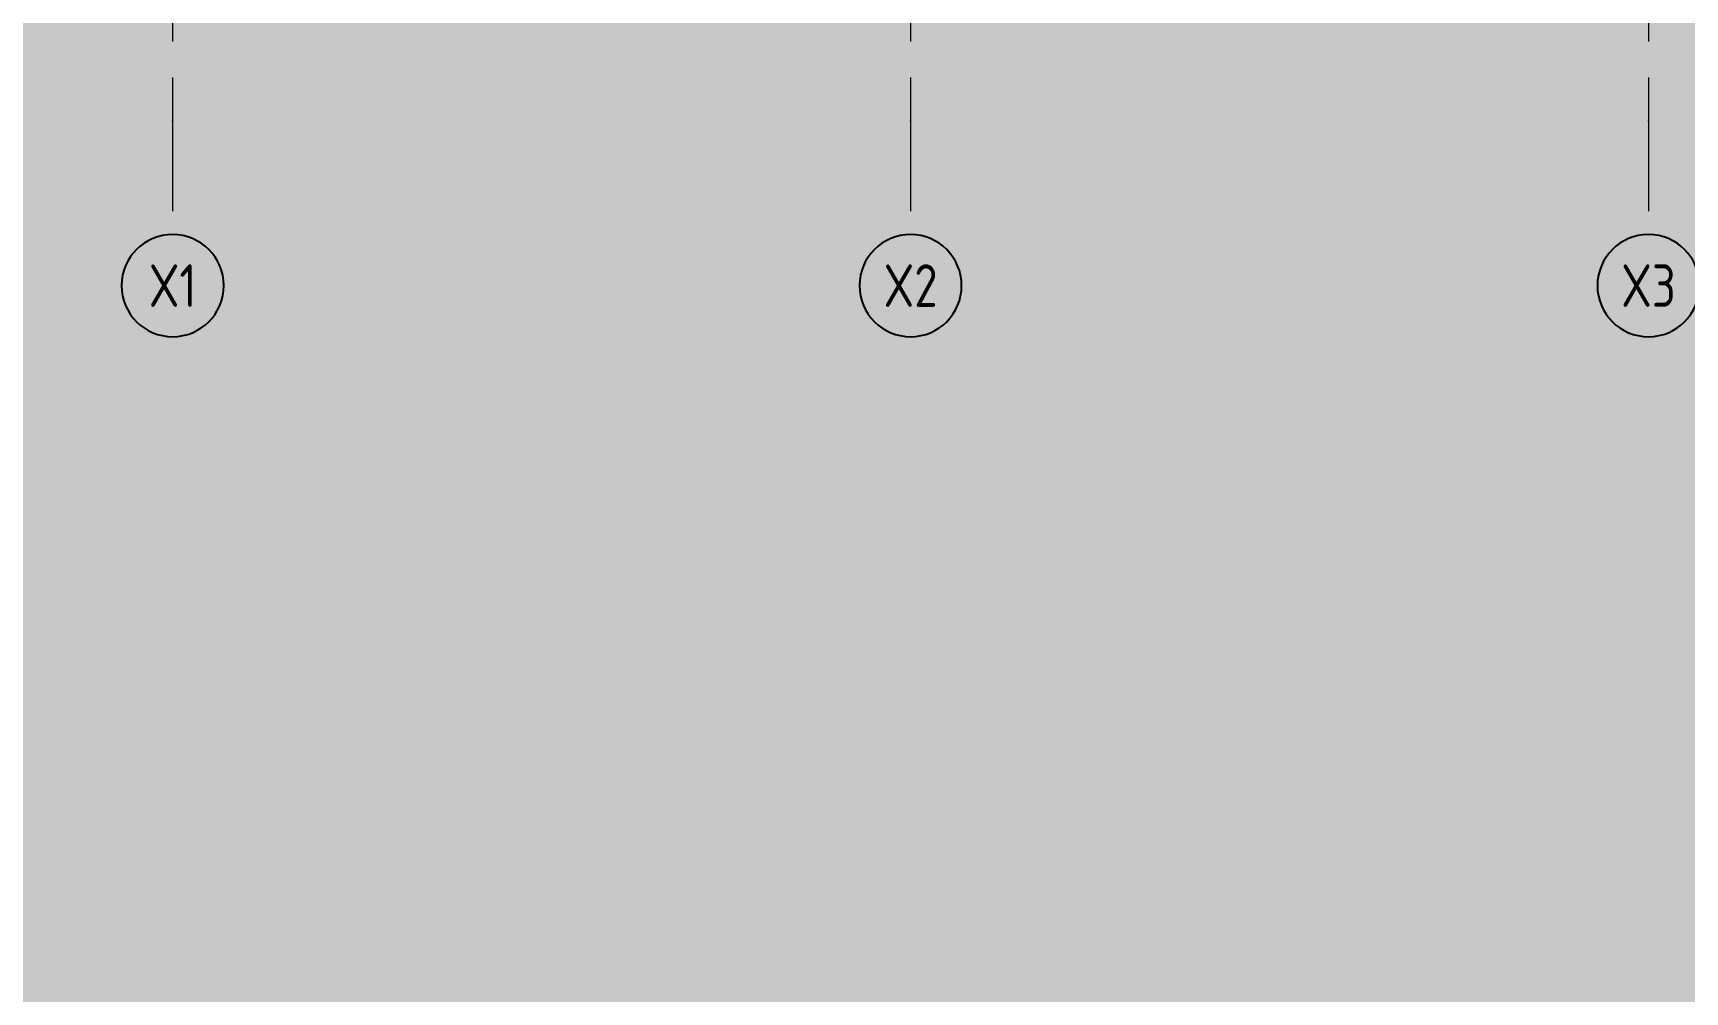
# Model space of a CAD drawing. Header units: millimetres. Extents: x 18162 to 7085488, y 72188 to 247925.
# Drawn here: x 4242883 to 4257434, y 90081 to 98527 of the extents above; entities that cross this region are included whole.
import ezdxf
from ezdxf.enums import TextEntityAlignment as Align

# ---------------------------------------------------------------- set-up
doc = ezdxf.new("R2010")
doc.units = ezdxf.units.MM
doc.header["$MEASUREMENT"] = 0
doc.linetypes.add('Double Dashed', pattern=[1093.611073, 529.166651, -211.666656, 141.111112, -211.666656])
doc.layers.add('Structural - Grid', color=7, linetype='Continuous')
doc.styles.add('GENERATED_STYLE_3', font='', dxfattribs={"width": 0.8})
doc.styles.get('GENERATED_STYLE_3').set_extended_font_data('ISOCPEUR MON')

# ---------------------------------------------------------------- blocks, each defined once
blk = doc.blocks.new('Standard grid marker[362]_3', base_point=(4244113, 164753))
at = {"layer": 'Structural - Grid', "color": 13, "linetype": 'Double Dashed', "lineweight": 13, "ltscale": 1.5}
for p, q in [((4244113, 163753), (4244113, 97753)), ((4244113, 97753), (4244113, 96753))]:
    blk.add_line(p, q, dxfattribs=at)
at = {"layer": 'Structural - Grid', "color": 13, "linetype": 'Continuous', "lineweight": 25, "flags": 128}
blk.add_lwpolyline([(4244113, 95853, 1), (4244113, 96753, 1)], format="xyb", close=True, dxfattribs=at)
at = {"layer": 'Structural - Grid', "color": 13, "linetype": 'Double Dashed', "lineweight": 13, "ltscale": 1.5}
blk.add_point((4244113, 97753), dxfattribs=at)
blk.add_point((4244113, 97753), dxfattribs=at)
at = {"layer": 'Structural - Grid', "color": 13, "lineweight": 13, "style": 'GENERATED_STYLE_3'}
blk.add_attdef('AC_MarkerText_1', text='', height=375, rotation=360, dxfattribs=at).set_placement((4244113, 96490), align=Align.TOP_CENTER)
blk = doc.blocks.new('Standard grid marker[363]_3', base_point=(4250613, 164753))
at = {"layer": 'Structural - Grid', "color": 13, "linetype": 'Double Dashed', "lineweight": 13, "ltscale": 1.5}
for p, q in [((4250613, 163753), (4250613, 97753)), ((4250613, 97753), (4250613, 96753))]:
    blk.add_line(p, q, dxfattribs=at)
at = {"layer": 'Structural - Grid', "color": 13, "linetype": 'Continuous', "lineweight": 25, "flags": 128}
blk.add_lwpolyline([(4250613, 95853, 1), (4250613, 96753, 1)], format="xyb", close=True, dxfattribs=at)
at = {"layer": 'Structural - Grid', "color": 13, "linetype": 'Double Dashed', "lineweight": 13, "ltscale": 1.5}
blk.add_point((4250613, 97753), dxfattribs=at)
blk.add_point((4250613, 97753), dxfattribs=at)
at = {"layer": 'Structural - Grid', "color": 13, "lineweight": 13, "style": 'GENERATED_STYLE_3'}
blk.add_attdef('AC_MarkerText_1', text='', height=375, rotation=360, dxfattribs=at).set_placement((4250613, 96490), align=Align.TOP_CENTER)
blk = doc.blocks.new('Standard grid marker[364]_3', base_point=(4257113, 164753))
at = {"layer": 'Structural - Grid', "color": 13, "linetype": 'Double Dashed', "lineweight": 13, "ltscale": 1.5}
for p, q in [((4257113, 163753), (4257113, 97753)), ((4257113, 97753), (4257113, 96753))]:
    blk.add_line(p, q, dxfattribs=at)
at = {"layer": 'Structural - Grid', "color": 13, "linetype": 'Continuous', "lineweight": 25, "flags": 128}
blk.add_lwpolyline([(4257113, 95853, 1), (4257113, 96753, 1)], format="xyb", close=True, dxfattribs=at)
at = {"layer": 'Structural - Grid', "color": 13, "linetype": 'Double Dashed', "lineweight": 13, "ltscale": 1.5}
blk.add_point((4257113, 97753), dxfattribs=at)
blk.add_point((4257113, 97753), dxfattribs=at)
at = {"layer": 'Structural - Grid', "color": 13, "lineweight": 13, "style": 'GENERATED_STYLE_3'}
blk.add_attdef('AC_MarkerText_1', text='', height=375, rotation=360, dxfattribs=at).set_placement((4257113, 96490), align=Align.TOP_CENTER)

msp = doc.modelspace()

# ---------------------------------------------------------------- hatches: boundary and pattern name
at = {"linetype": 'Continuous', "lineweight": 13}
h = msp.add_hatch(dxfattribs=at)
h.set_pattern_fill('Earth_0003', color=254, style=0, pattern_type=2)
h.set_pattern_definition([(45, (4294986.6, 104752.7), (-413.6575, 413.6575), []), (45, (4294848.7, 104890.6), (-827.315, 827.315), []), (45, (4294710.8, 105028.5), (-827.315, 827.315), []), (135, (4294572.92, 105166.36), (137.88582, 137.88582), [585, -585])])
h.paths.add_polyline_path([(4169933.2, 102402.7), (4169933.2, 72524.1), (4334524.9, 72524.1), (4334524.9, 102402.7), (4280613.1, 102402.7), (4276913.1, 98702.7), (4275213.1, 98702.7), (4243013.1, 98702.7), (4242913.1, 98702.7), (4240913.1, 98702.7), (4237213.1, 102402.7)])

# ---------------------------------------------------------------- block references
at = {"layer": 'Structural - Grid', "color": 13, "linetype": 'Continuous', "lineweight": 13}
ref = msp.add_blockref('Standard grid marker[362]_3', (4244113.1, 164752.7), dxfattribs=at)
ref.add_attrib('AC_MarkerText_1', 'X1', dxfattribs={"color": 13, "lineweight": 13, "height": 375, "rotation": 360, "style": 'GENERATED_STYLE_3', "width": 0.8}).set_placement((4244113.1, 96490.2), align=Align.TOP_CENTER)
ref = msp.add_blockref('Standard grid marker[363]_3', (4250613.1, 164752.7), dxfattribs=at)
ref.add_attrib('AC_MarkerText_1', 'X2', dxfattribs={"color": 13, "lineweight": 13, "height": 375, "rotation": 360, "style": 'GENERATED_STYLE_3', "width": 0.8}).set_placement((4250613.1, 96490.2), align=Align.TOP_CENTER)
ref = msp.add_blockref('Standard grid marker[364]_3', (4257113.1, 164752.7), dxfattribs=at)
ref.add_attrib('AC_MarkerText_1', 'X3', dxfattribs={"color": 13, "lineweight": 13, "height": 375, "rotation": 360, "style": 'GENERATED_STYLE_3', "width": 0.8}).set_placement((4257113.1, 96490.2), align=Align.TOP_CENTER)

doc.saveas('drawing.dxf')
